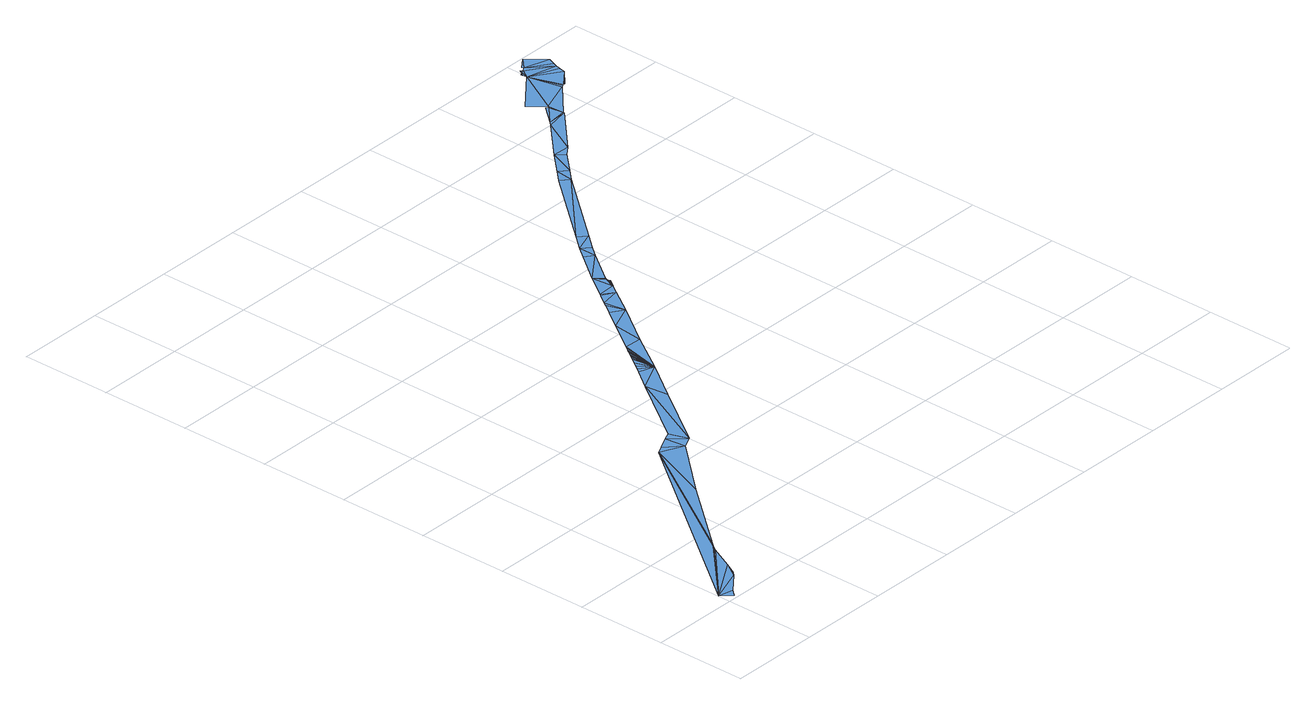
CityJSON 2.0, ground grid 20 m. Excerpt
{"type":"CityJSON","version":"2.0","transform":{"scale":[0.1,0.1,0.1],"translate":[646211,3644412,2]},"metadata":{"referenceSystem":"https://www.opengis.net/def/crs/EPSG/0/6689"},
"CityObjects":{
"waterbody1":{"type":"WaterBody","attributes":{"class":"1020"},"geometry":[{"type":"MultiSurface","lod":"1","boundaries":[[[0,1,2]],[[0,3,1]],[[1,3,4]],[[5,6,1]],[[6,7,1]],[[8,4,3]],[[5,1,4]],[[9,10,7]],[[1,7,10]],[[11,10,9]],[[12,10,11]],[[10,12,13]],[[13,12,14]],[[15,14,12]],[[16,14,15]],[[15,17,16]],[[17,15,18]],[[19,17,18]],[[19,20,17]],[[19,21,20]],[[19,22,21]],[[22,19,23]],[[23,19,24]],[[24,19,25]],[[25,19,26]],[[26,19,27]],[[27,19,28]],[[28,19,29]],[[19,30,29]],[[30,19,31]],[[31,19,32]],[[32,19,33]],[[32,33,34]],[[35,34,33]],[[34,35,36]],[[35,37,36]],[[38,37,35]],[[39,38,35]],[[38,39,40]],[[41,40,39]],[[39,42,41]],[[41,42,43]],[[44,45,42]],[[46,47,42]],[[47,48,42]],[[43,42,48]],[[46,42,45]],[[49,43,48]],[[50,43,49]],[[51,43,50]],[[43,51,52]],[[52,51,53]],[[54,53,51]],[[54,55,53]],[[53,55,56]],[[55,57,56]],[[56,57,58]],[[58,57,59]],[[57,60,59]],[[59,60,61]],[[60,62,61]],[[62,63,61]],[[64,61,63]],[[63,65,64]],[[66,64,65]],[[65,67,66]],[[66,67,68]],[[69,66,68]],[[70,68,67]],[[67,71,70]],[[72,70,73]],[[73,70,71]],[[71,74,73]],[[74,75,73]],[[76,77,78]],[[79,76,78]],[[80,78,77]],[[77,73,80]],[[81,73,75]],[[82,78,80]],[[83,81,75]],[[84,82,80]],[[85,81,83]],[[80,73,86]],[[87,73,81]],[[88,89,90]],[[89,80,86]],[[86,73,87]],[[91,92,89]],[[91,89,86]],[[90,89,92]]]}]}
},
"vertices":[
[34,21,10],[1,28,10],[22,8,10],[77,56,10],[99,90,10],[124,143,10],[129,151,10],[133,156,10],[85,64,10],[137,161,10],[324,459,10],[268,317,10],[374,436,10],[341,468,10],[370,482,10],[402,450,9],[387,490,10],[490,637,10],[497,586,9],[556,670,9],[521,680,10],[528,690,10],[534,699,10],[541,709,10],[548,719,10],[551,724,10],[555,729,10],[558,734,10],[562,739,10],[565,743,10],[568,748,10],[572,753,10],[575,758,10],[614,758,9],[620,824,10],[678,849,9],[650,866,10],[665,888,10],[669,895,10],[715,905,9],[687,920,9],[689,923,9],[728,925,9],[723,972,9],[729,924,9],[741,942,9],[740,942,9],[739,944,9],[738,949,9],[739,951,9],[741,955,9],[791,1023,9],[772,1037,9],[791,1062,9],[810,1047,9],[837,1080,9],[818,1095,9],[971,1240,9],[953,1256,9],[976,1280,9],[994,1264,9],[1018,1323,9],[1035,1306,9],[1055,1322,9],[1095,1399,9],[1147,1410,9],[1103,1407,9],[1147,1413,9],[1142,1444,9],[1137,1448,9],[1145,1448,9],[1216,1475,9],[1115,1481,9],[1199,1549,9],[1221,1478,9],[1224,1479,9],[1199,1559,9],[1200,1552,9],[1206,1568,9],[1198,1562,9],[1211,1569,9],[1262,1509,9],[1206,1571,9],[1226,1479,9],[1208,1573,9],[1227,1478,9],[1267,1534,9],[1264,1523,9],[1219,1579,9],[1221,1576,9],[1243,1597,9],[1270,1543,9],[1277,1559,9]
]}
